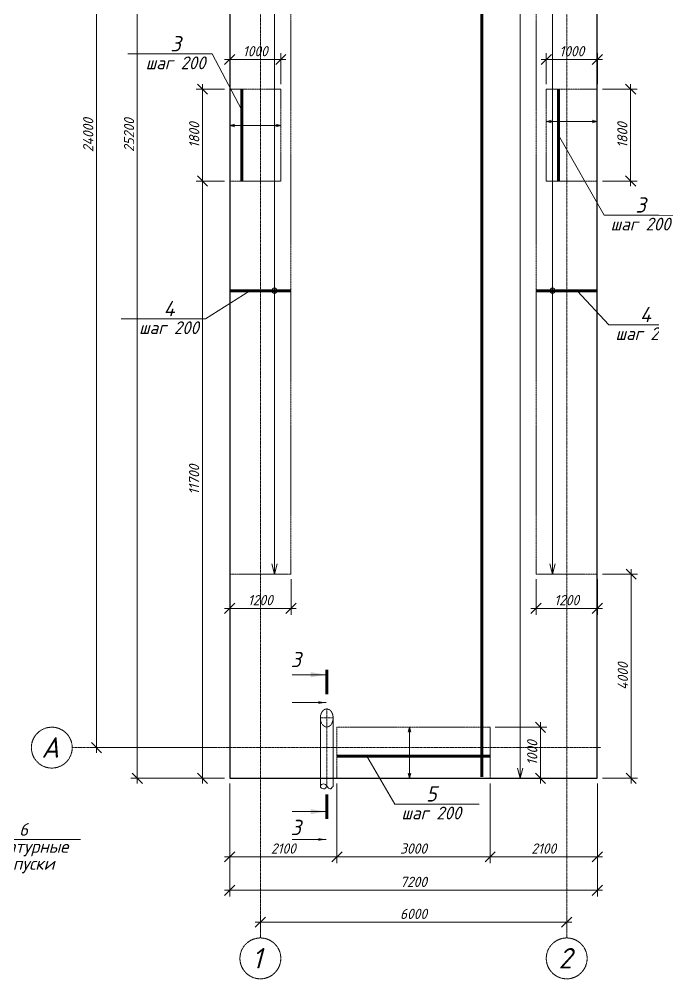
# Model space of a CAD drawing. Header units: millimetres. Extents: x 339888 to 1025294, y -263818 to -40540.
# Drawn here: x 462067 to 474497, y -140616 to -121817 of the extents above; entities that cross this region are included whole.
import ezdxf
from ezdxf import colors
from ezdxf.entities.mleader import LeaderData, LeaderLine
from ezdxf.math import Vec2, Vec3

# ---------------------------------------------------------------- set-up
doc = ezdxf.new("R2010")
doc.units = ezdxf.units.MM
doc.linetypes.add('CENTER2', pattern=[28.575, 19.05, -3.175, 3.175, -3.175])
doc.linetypes.add('штриховая', pattern=[19.05, 12.7, -6.35])
doc.layers.get('0').update_dxf_attribs({"lineweight": 15})
for name, color, linetype, lineweight in [('0 @ 100', 7, 'Continuous', 15), ('0 @ 50', 7, 'Continuous', 15), ('Оси', 126, 'CENTER2', 15), ('Размеры', 250, 'Continuous', 18)]:
    doc.layers.add(name, color=color, linetype=linetype, lineweight=lineweight)
doc.styles.add('ГОСТ 2', font='GOST_Common Italic.ttf', dxfattribs={"height": 2})
doc.styles.add('ГОСТ 2.5', font='GOST_Common Italic.ttf', dxfattribs={"height": 2.5})
doc.styles.add('ГОСТ 3', font='GOST_Common Italic.ttf', dxfattribs={"height": 3})
doc.styles.add('Размерный 2', font='isocpeui.ttf', dxfattribs={"height": 2})
doc.dimstyles.new('ISO-25', dxfattribs={"dimtxt": 2, "dimasz": 1.8, "dimexe": 1, "dimexo": 2, "dimtad": 1, "dimdec": 0, "dimlfac": 100, "dimtxsty": 'Размерный 2', "dimblk": 'OBLIQUE', "dimcen": 2, "dimdle": 1, "dimclrd": 251, "dimclre": 251, "dimadec": 0, "dimazin": 0, "dimtfac": 1, "dimtdec": 0, "dimtmove": 0, "dimatfit": 3, "dimfxl": 1, "dimlwd": 15, "dimlwe": 15, "dimarcsym": 0})
doc.dimstyles.new('ГОСТ_2К', dxfattribs={"dimtxt": 2, "dimasz": 2, "dimexe": 1.25, "dimexo": 1, "dimtad": 1, "dimdec": 0, "dimtxsty": 'ГОСТ 2', "dimblk": 'OBLIQUE', "dimcen": -2.5, "dimdle": 1, "dimclrd": 251, "dimclre": 251, "dimclrt": 256, "dimadec": 1, "dimazin": 0, "dimtfac": 1, "dimtdec": 0, "dimtmove": 0, "dimatfit": 3, "dimfxl": 1, "dimlwd": 15, "dimlwe": 15, "dimarcsym": 1})

# ---------------------------------------------------------------- blocks, each defined once
blk = doc.blocks.new('_Oblique')
at = {"color": 0, "linetype": 'ByBlock', "lineweight": -2}
blk.add_line((-0.5, -0.5), (0.5, 0.5), dxfattribs=at)
blk = doc.blocks.new('*D719')
at = {"color": 251, "lineweight": 15, "transparency": 16777216}
for p, q in [((466791, -139716), (466791, -139382)), ((472791, -139716), (472791, -139382)), ((466691, -139507), (472891, -139507))]:
    blk.add_line(p, q, dxfattribs=at)
at = {"layer": 'Defpoints', "color": 0, "lineweight": 15, "transparency": 16777216}
for p in [(472791, -139507), (466791, -139816), (472791, -139816)]:
    blk.add_point(p, dxfattribs=at)
at = {"color": 251, "lineweight": 15, "transparency": 16777216, "xscale": 200, "yscale": 200, "zscale": 200, "rotation": 180}
blk.add_blockref('_Oblique', (466791, -139507), dxfattribs=at)
at = {"color": 251, "lineweight": 15, "transparency": 16777216, "xscale": 200, "yscale": 200, "zscale": 200}
blk.add_blockref('_Oblique', (472791, -139507), dxfattribs=at)
at = {"lineweight": 15, "transparency": 16777216, "insert": (469791, -139344), "char_height": 200, "attachment_point": 5, "style": 'ГОСТ 2'}
blk.add_mtext('6000', dxfattribs=at)
blk = doc.blocks.new('*D720')
at = {"color": 251, "lineweight": 15, "transparency": 16777216}
for p, q in [((463582, -136188), (463582, -111988)), ((463206, -112088), (463707, -112088)), ((465934, -136088), (463457, -136088))]:
    blk.add_line(p, q, dxfattribs=at)
at = {"layer": 'Defpoints', "color": 0, "lineweight": 15, "transparency": 16777216}
for p in [(463106, -112088), (463582, -112088), (466034, -136088)]:
    blk.add_point(p, dxfattribs=at)
at = {"color": 251, "lineweight": 15, "transparency": 16777216, "xscale": 200, "yscale": 200, "zscale": 200}
for p, rotation in [((463582, -112088), 90), ((463582, -136088), 270)]:
    blk.add_blockref('_Oblique', p, dxfattribs=dict(at, rotation=rotation))
at = {"lineweight": 15, "transparency": 16777216, "insert": (463419, -124088), "char_height": 200, "attachment_point": 5, "rotation": 90, "style": 'ГОСТ 2'}
blk.add_mtext('24000', dxfattribs=at)
blk = doc.blocks.new('*D721')
at = {"color": 251, "lineweight": 15, "transparency": 16777216}
for p, q in [((464381, -136788), (464381, -111388)), ((466091, -111488), (464256, -111488)), ((466091, -136688), (464256, -136688))]:
    blk.add_line(p, q, dxfattribs=at)
at = {"layer": 'Defpoints', "color": 0, "lineweight": 15, "transparency": 16777216}
for p in [(464381, -111488), (466191, -111488), (466191, -136688)]:
    blk.add_point(p, dxfattribs=at)
at = {"color": 251, "lineweight": 15, "transparency": 16777216, "xscale": 200, "yscale": 200, "zscale": 200}
for p, rotation in [((464381, -111488), 90), ((464381, -136688), 270)]:
    blk.add_blockref('_Oblique', p, dxfattribs=dict(at, rotation=rotation))
at = {"lineweight": 15, "transparency": 16777216, "insert": (464219, -124088), "char_height": 200, "attachment_point": 5, "rotation": 90, "style": 'ГОСТ 2'}
blk.add_mtext('25200', dxfattribs=at)
blk = doc.blocks.new('*D722')
at = {"color": 251, "lineweight": 15, "transparency": 16777216}
for p, q in [((466191, -136788), (466191, -139006)), ((473391, -136788), (473391, -139006)), ((466091, -138881), (473491, -138881))]:
    blk.add_line(p, q, dxfattribs=at)
at = {"layer": 'Defpoints', "color": 0, "lineweight": 15, "transparency": 16777216}
for p in [(466191, -136688), (473391, -136688), (473391, -138881)]:
    blk.add_point(p, dxfattribs=at)
at = {"color": 251, "lineweight": 15, "transparency": 16777216, "xscale": 200, "yscale": 200, "zscale": 200, "rotation": 180}
blk.add_blockref('_Oblique', (466191, -138881), dxfattribs=at)
at = {"color": 251, "lineweight": 15, "transparency": 16777216, "xscale": 200, "yscale": 200, "zscale": 200}
blk.add_blockref('_Oblique', (473391, -138881), dxfattribs=at)
at = {"lineweight": 15, "transparency": 16777216, "insert": (469791, -138717), "char_height": 200, "attachment_point": 5, "style": 'ГОСТ 2'}
blk.add_mtext('7200', dxfattribs=at)
blk = doc.blocks.new('*D772')
at = {"color": 251, "lineweight": 15, "transparency": 16777216}
for p, q in [((466191, -123088), (466191, -122482)), ((467191, -123088), (467191, -122482)), ((466091, -122607), (467291, -122607))]:
    blk.add_line(p, q, dxfattribs=at)
at = {"layer": 'Defpoints', "color": 0, "lineweight": 15, "transparency": 16777216}
for p in [(467191, -122607), (466191, -123188), (467191, -123188)]:
    blk.add_point(p, dxfattribs=at)
at = {"color": 251, "lineweight": 15, "transparency": 16777216, "xscale": 200, "yscale": 200, "zscale": 200, "rotation": 180}
blk.add_blockref('_Oblique', (466191, -122607), dxfattribs=at)
at = {"color": 251, "lineweight": 15, "transparency": 16777216, "xscale": 200, "yscale": 200, "zscale": 200}
blk.add_blockref('_Oblique', (467191, -122607), dxfattribs=at)
at = {"lineweight": 15, "transparency": 16777216, "insert": (466691, -122444), "char_height": 200, "attachment_point": 5, "style": 'ГОСТ 2'}
blk.add_mtext('1000', dxfattribs=at)
blk = doc.blocks.new('*D773')
at = {"color": 251, "lineweight": 15, "transparency": 16777216}
for p, q in [((465657, -125088), (465657, -123088)), ((466091, -123188), (465532, -123188)), ((466091, -124988), (465532, -124988))]:
    blk.add_line(p, q, dxfattribs=at)
at = {"layer": 'Defpoints', "color": 0, "lineweight": 15, "transparency": 16777216}
for p in [(465657, -123188), (466191, -123188), (466191, -124988)]:
    blk.add_point(p, dxfattribs=at)
at = {"color": 251, "lineweight": 15, "transparency": 16777216, "xscale": 200, "yscale": 200, "zscale": 200}
for p, rotation in [((465657, -123188), 90), ((465657, -124988), 270)]:
    blk.add_blockref('_Oblique', p, dxfattribs=dict(at, rotation=rotation))
at = {"lineweight": 15, "transparency": 16777216, "insert": (465495, -124088), "char_height": 200, "attachment_point": 5, "rotation": 90, "style": 'ГОСТ 2'}
blk.add_mtext('1800', dxfattribs=at)
blk = doc.blocks.new('_None')
blk = doc.blocks.new('*D774')
at = {"color": 251, "lineweight": 15, "transparency": 16777216}
for p, q in [((472391, -123088), (472391, -122482)), ((473391, -123088), (473391, -122482)), ((473491, -122607), (472291, -122607))]:
    blk.add_line(p, q, dxfattribs=at)
at = {"layer": 'Defpoints', "color": 0, "lineweight": 15, "transparency": 16777216}
for p in [(472391, -122607), (472391, -123188), (473391, -123188)]:
    blk.add_point(p, dxfattribs=at)
at = {"color": 251, "lineweight": 15, "transparency": 16777216, "xscale": 200, "yscale": 200, "zscale": 200, "rotation": 180}
blk.add_blockref('_Oblique', (472391, -122607), dxfattribs=at)
at = {"color": 251, "lineweight": 15, "transparency": 16777216, "xscale": 200, "yscale": 200, "zscale": 200}
blk.add_blockref('_Oblique', (473391, -122607), dxfattribs=at)
at = {"lineweight": 15, "transparency": 16777216, "insert": (472891, -122444), "char_height": 200, "attachment_point": 5, "style": 'ГОСТ 2'}
blk.add_mtext('1000', dxfattribs=at)
blk = doc.blocks.new('*D775')
at = {"color": 251, "lineweight": 15, "transparency": 16777216}
for p, q in [((474043, -125088), (474043, -123088)), ((473491, -123188), (474168, -123188)), ((473491, -124988), (474168, -124988))]:
    blk.add_line(p, q, dxfattribs=at)
at = {"layer": 'Defpoints', "color": 0, "lineweight": 15, "transparency": 16777216}
for p in [(473391, -123188), (474043, -123188), (473391, -124988)]:
    blk.add_point(p, dxfattribs=at)
at = {"color": 251, "lineweight": 15, "transparency": 16777216, "xscale": 200, "yscale": 200, "zscale": 200}
for p, rotation in [((474043, -123188), 90), ((474043, -124988), 270)]:
    blk.add_blockref('_Oblique', p, dxfattribs=dict(at, rotation=rotation))
at = {"lineweight": 15, "transparency": 16777216, "insert": (473881, -124088), "char_height": 200, "attachment_point": 5, "rotation": 90, "style": 'ГОСТ 2'}
blk.add_mtext('1800', dxfattribs=at)
blk = doc.blocks.new('*D776')
at = {"color": 251, "lineweight": 15, "transparency": 16777216}
for p, q in [((466191, -132788), (466191, -133485)), ((467391, -132788), (467391, -133485)), ((466091, -133360), (467491, -133360))]:
    blk.add_line(p, q, dxfattribs=at)
at = {"layer": 'Defpoints', "color": 0, "lineweight": 15, "transparency": 16777216}
for p in [(466191, -132688), (467391, -132688), (467391, -133360)]:
    blk.add_point(p, dxfattribs=at)
at = {"color": 251, "lineweight": 15, "transparency": 16777216, "xscale": 200, "yscale": 200, "zscale": 200, "rotation": 180}
blk.add_blockref('_Oblique', (466191, -133360), dxfattribs=at)
at = {"color": 251, "lineweight": 15, "transparency": 16777216, "xscale": 200, "yscale": 200, "zscale": 200}
blk.add_blockref('_Oblique', (467391, -133360), dxfattribs=at)
at = {"lineweight": 15, "transparency": 16777216, "insert": (466791, -133198), "char_height": 200, "attachment_point": 5, "style": 'ГОСТ 2'}
blk.add_mtext('1200', dxfattribs=at)
blk = doc.blocks.new('*D778')
at = {"color": 251, "lineweight": 15, "transparency": 16777216}
for p, q in [((472191, -132788), (472191, -133485)), ((473391, -132788), (473391, -133485)), ((473491, -133360), (472091, -133360))]:
    blk.add_line(p, q, dxfattribs=at)
at = {"layer": 'Defpoints', "color": 0, "lineweight": 15, "transparency": 16777216}
for p in [(472191, -132688), (473391, -132688), (472191, -133360)]:
    blk.add_point(p, dxfattribs=at)
at = {"color": 251, "lineweight": 15, "transparency": 16777216, "xscale": 200, "yscale": 200, "zscale": 200, "rotation": 180}
blk.add_blockref('_Oblique', (472191, -133360), dxfattribs=at)
at = {"color": 251, "lineweight": 15, "transparency": 16777216, "xscale": 200, "yscale": 200, "zscale": 200}
blk.add_blockref('_Oblique', (473391, -133360), dxfattribs=at)
at = {"lineweight": 15, "transparency": 16777216, "insert": (472791, -133198), "char_height": 200, "attachment_point": 5, "style": 'ГОСТ 2'}
blk.add_mtext('1200', dxfattribs=at)
blk = doc.blocks.new('*D779')
at = {"color": 251, "lineweight": 15, "transparency": 16777216}
for p, q in [((473491, -132688), (474178, -132688)), ((474053, -136788), (474053, -132588)), ((473491, -136688), (474178, -136688))]:
    blk.add_line(p, q, dxfattribs=at)
at = {"layer": 'Defpoints', "color": 0, "lineweight": 15, "transparency": 16777216}
for p in [(473391, -132688), (474053, -132688), (473391, -136688)]:
    blk.add_point(p, dxfattribs=at)
at = {"color": 251, "lineweight": 15, "transparency": 16777216, "xscale": 200, "yscale": 200, "zscale": 200}
for p, rotation in [((474053, -132688), 90), ((474053, -136688), 270)]:
    blk.add_blockref('_Oblique', p, dxfattribs=dict(at, rotation=rotation))
at = {"lineweight": 15, "transparency": 16777216, "insert": (473890, -134688), "char_height": 200, "attachment_point": 5, "rotation": 90, "style": 'ГОСТ 2'}
blk.add_mtext('4000', dxfattribs=at)
blk = doc.blocks.new('*D781')
at = {"color": 251, "lineweight": 15, "transparency": 16777216}
for p, q in [((466191, -136788), (466191, -138352)), ((468291, -136788), (468291, -138352)), ((466091, -138227), (468391, -138227))]:
    blk.add_line(p, q, dxfattribs=at)
at = {"layer": 'Defpoints', "color": 0, "lineweight": 15, "transparency": 16777216}
for p in [(466191, -136688), (468291, -136688), (468291, -138227)]:
    blk.add_point(p, dxfattribs=at)
at = {"color": 251, "lineweight": 15, "transparency": 16777216, "xscale": 200, "yscale": 200, "zscale": 200, "rotation": 180}
blk.add_blockref('_Oblique', (466191, -138227), dxfattribs=at)
at = {"color": 251, "lineweight": 15, "transparency": 16777216, "xscale": 200, "yscale": 200, "zscale": 200}
blk.add_blockref('_Oblique', (468291, -138227), dxfattribs=at)
at = {"lineweight": 15, "transparency": 16777216, "insert": (467241, -138064), "char_height": 200, "attachment_point": 5, "style": 'ГОСТ 2'}
blk.add_mtext('2100', dxfattribs=at)
blk = doc.blocks.new('*D782')
at = {"color": 251, "lineweight": 15, "transparency": 16777216}
for p, q in [((471291, -136788), (471291, -138352)), ((473391, -136788), (473391, -138352)), ((473491, -138227), (471191, -138227))]:
    blk.add_line(p, q, dxfattribs=at)
at = {"layer": 'Defpoints', "color": 0, "lineweight": 15, "transparency": 16777216}
for p in [(471291, -136688), (473391, -136688), (471291, -138227)]:
    blk.add_point(p, dxfattribs=at)
at = {"color": 251, "lineweight": 15, "transparency": 16777216, "xscale": 200, "yscale": 200, "zscale": 200, "rotation": 180}
blk.add_blockref('_Oblique', (471291, -138227), dxfattribs=at)
at = {"color": 251, "lineweight": 15, "transparency": 16777216, "xscale": 200, "yscale": 200, "zscale": 200}
blk.add_blockref('_Oblique', (473391, -138227), dxfattribs=at)
at = {"lineweight": 15, "transparency": 16777216, "insert": (472341, -138064), "char_height": 200, "attachment_point": 5, "style": 'ГОСТ 2'}
blk.add_mtext('2100', dxfattribs=at)
blk = doc.blocks.new('*D783')
at = {"color": 251, "lineweight": 15, "transparency": 16777216}
for p, q in [((468291, -136788), (468291, -138352)), ((471291, -136788), (471291, -138352)), ((471391, -138227), (468191, -138227))]:
    blk.add_line(p, q, dxfattribs=at)
at = {"layer": 'Defpoints', "color": 0, "lineweight": 15, "transparency": 16777216}
for p in [(468291, -136688), (471291, -136688), (468291, -138227)]:
    blk.add_point(p, dxfattribs=at)
at = {"color": 251, "lineweight": 15, "transparency": 16777216, "xscale": 200, "yscale": 200, "zscale": 200, "rotation": 180}
blk.add_blockref('_Oblique', (468291, -138227), dxfattribs=at)
at = {"color": 251, "lineweight": 15, "transparency": 16777216, "xscale": 200, "yscale": 200, "zscale": 200}
blk.add_blockref('_Oblique', (471291, -138227), dxfattribs=at)
at = {"lineweight": 15, "transparency": 16777216, "insert": (469791, -138064), "char_height": 200, "attachment_point": 5, "style": 'ГОСТ 2'}
blk.add_mtext('3000', dxfattribs=at)
blk = doc.blocks.new('*D784')
at = {"color": 251, "lineweight": 15, "transparency": 16777216}
for p, q in [((471391, -135688), (472402, -135688)), ((472277, -136788), (472277, -135588)), ((471391, -136688), (472402, -136688))]:
    blk.add_line(p, q, dxfattribs=at)
at = {"layer": 'Defpoints', "color": 0, "lineweight": 15, "transparency": 16777216}
for p in [(471291, -135688), (472277, -135688), (471291, -136688)]:
    blk.add_point(p, dxfattribs=at)
at = {"color": 251, "lineweight": 15, "transparency": 16777216, "xscale": 200, "yscale": 200, "zscale": 200}
for p, rotation in [((472277, -135688), 90), ((472277, -136688), 270)]:
    blk.add_blockref('_Oblique', p, dxfattribs=dict(at, rotation=rotation))
at = {"lineweight": 15, "transparency": 16777216, "insert": (472115, -136188), "char_height": 200, "attachment_point": 5, "rotation": 90, "style": 'ГОСТ 2'}
blk.add_mtext('1000', dxfattribs=at)
blk = doc.blocks.new('*D809')
at = {"color": 251, "lineweight": 15, "transparency": 16777216}
for p, q in [((466091, -124988), (465532, -124988)), ((465657, -124888), (465657, -136788)), ((466091, -136688), (465532, -136688))]:
    blk.add_line(p, q, dxfattribs=at)
at = {"layer": 'Defpoints', "color": 0, "lineweight": 15, "transparency": 16777216}
for p in [(466191, -124988), (465657, -136688), (466191, -136688)]:
    blk.add_point(p, dxfattribs=at)
at = {"color": 251, "lineweight": 15, "transparency": 16777216, "xscale": 200, "yscale": 200, "zscale": 200}
for p, rotation in [((465657, -124988), 90), ((465657, -136688), 270)]:
    blk.add_blockref('_Oblique', p, dxfattribs=dict(at, rotation=rotation))
at = {"lineweight": 15, "transparency": 16777216, "insert": (465493, -130838), "char_height": 200, "attachment_point": 5, "rotation": 90, "style": 'ГОСТ 2'}
blk.add_mtext('11700', dxfattribs=at)
blk = doc.blocks.new('*U1006')
at = {"layer": '0 @ 100', "ltscale": 0.5}
blk.add_leader([(468078, -134659), (467411, -134659)], dimstyle='ISO-25', override={"dimscale": 100, "dimtxt": 0.04, "dimasz": 3, "dimgap": 0.625, "dimtad": 0}, dxfattribs=at)
at = {"layer": '0 @ 50', "ltscale": 0.5}
blk.add_leader([(468078, -135204), (467411, -135204)], dimstyle='ISO-25', override={"dimscale": 50, "dimtxt": 0.04, "dimasz": 3, "dimgap": 0.625, "dimtad": 0}, dxfattribs=at)
blk = doc.blocks.new('*U1007')
at = {"layer": '0 @ 100', "ltscale": 0.5}
blk.add_leader([(468078, -137341), (467411, -137341)], dimstyle='ISO-25', override={"dimscale": 100, "dimtxt": 0.04, "dimasz": 3, "dimgap": 0.625, "dimtad": 0}, dxfattribs=at)
at = {"layer": '0 @ 50', "ltscale": 0.5}
blk.add_leader([(468078, -137886), (467411, -137886)], dimstyle='ISO-25', override={"dimscale": 50, "dimtxt": 0.04, "dimasz": 3, "dimgap": 0.625, "dimtad": 0}, dxfattribs=at)

msp = doc.modelspace()

# ---------------------------------------------------------------- linework, layer by layer
at = {"lineweight": 60}
for p, q in [((471128.70631, -111517.602), (471128.70631, -136657.602)), ((466429.4311, -123187.602), (466429.4311, -124987.602)), ((472629.4311, -123187.602), (472629.4311, -124987.602)), ((466190.79013, -127135.35599), (467390.79013, -127135.35599)), ((473390.79013, -127135.35599), (472190.79013, -127135.35599)), ((468290.79013, -136254.97591), (471290.79013, -136254.97591))]:
    msp.add_line(p, q, dxfattribs=at)
at = {"lineweight": 70, "ltscale": 0.2}
for p, q in [((468091.23647, -134565.10545), (468091.23647, -135037.94547)), ((468091.23647, -137479.52979), (468091.23647, -137006.68977))]:
    msp.add_line(p, q, dxfattribs=at)
at = {"lineweight": 30}
msp.add_lwpolyline([(466190.79013, -136687.602), (473390.79013, -136687.602), (473390.79013, -111487.602), (466190.79013, -111487.602)], close=True, dxfattribs=at)
at = {"color": 252, "linetype": 'штриховая', "lineweight": 15, "ltscale": 0.2}
for points in [[(466190.79013, -132687.602), (467390.79013, -132687.602), (467390.79013, -115487.602), (466190.79013, -115487.602)], [(473390.79013, -132687.602), (472190.79013, -132687.602), (472190.79013, -115487.602), (473390.79013, -115487.602)], [(466190.79013, -124987.602), (467190.79013, -124987.602), (467190.79013, -123187.602), (466190.79013, -123187.602)], [(473390.79013, -124987.602), (472390.79013, -124987.602), (472390.79013, -123187.602), (473390.79013, -123187.602)], [(468290.79013, -136687.602), (471290.79013, -136687.602), (471290.79013, -135687.602), (468290.79013, -135687.602)]]:
    msp.add_lwpolyline(points, close=True, dxfattribs=at)
at = {"lineweight": 9}
msp.add_spline([(468215.79013, -136845.89036), (468153.29013, -136895.89036), (468028.29013, -136795.89036), (467965.79013, -136845.89036), (468028.29013, -136895.89036), (468097.36908, -136845.89036)], degree=3, dxfattribs=at)
at = {"layer": 'Оси'}
for p, q in [((466790.79013, -139816.19913), (466790.79013, -112087.602)), ((472790.79013, -139816.19913), (472790.79013, -112087.602)), ((463105.72333, -136087.602), (473457.96154, -136087.602))]:
    msp.add_line(p, q, dxfattribs=at)
at = {"layer": 'Оси', "lineweight": 9}
for p, q in [((468090.79013, -135329.31365), (468090.79013, -136845.89036)), ((468215.79013, -135506.09035), (467965.79013, -135506.09035))]:
    msp.add_line(p, q, dxfattribs=at)
at = {"layer": 'Оси'}
for centre in [(462705.72333, -136087.602), (466790.79013, -140216.19913), (472790.79013, -140216.19913)]:
    msp.add_circle(centre, 400, dxfattribs=at)
at = {"layer": 'Размеры', "linetype": 'штриховая', "lineweight": 15, "ltscale": 0.1}
for p, q in [((467965.79013, -135506.09035), (467965.79013, -136845.89036)), ((468215.79013, -135506.09035), (468215.79013, -136845.89036))]:
    msp.add_line(p, q, dxfattribs=at)
msp.add_ellipse((468090.79013, -135506.09035), major_axis=(0, 176.7767), ratio=0.7071067812, dxfattribs=at)

# ---------------------------------------------------------------- block references
at = {"color": 1, "lineweight": 60}
for name in ['*U1006', '*U1007']:
    msp.add_blockref(name, (0, 0), dxfattribs=at)

# ---------------------------------------------------------------- texts
at = {"layer": '0 @ 100', "lineweight": 15, "style": 'ГОСТ 3'}
for p in [(467383.4783, -134512.05319), (467383.4783, -137801.12213)]:
    msp.add_text('3', height=300, dxfattribs=at).set_placement(p)
at = {"layer": 'Оси', "style": 'ГОСТ 2'}
for s, p in [('А', (462504.56618, -136284.67446)), ('1', (466631.26614, -140413.27159)), ('2', (472631.26614, -140413.27159))]:
    msp.add_text(s, height=400, dxfattribs=at).set_placement(p)

# ---------------------------------------------------------------- dimensions: what is measured, and where the dimension line sits
at = {"layer": '0 @ 100', "lineweight": 15}
for base, p1, p2, angle, override, picture, middle in [((464381.36207, -111487.602), (466190.79013, -136687.602), (466190.79013, -111487.602), 90, {"dimscale": 100, "dimtix": 0, "dimtofl": 1, "dimtmove": 0, "dimatfit": 3}, '*D721', (464218.86207, -124087.602)), ((463581.69855, -112087.602), (466033.55012, -136087.602), (463105.72333, -112087.602), 90, {"dimscale": 100, "dimtix": 0, "dimtofl": 1, "dimtmove": 1, "dimatfit": 3}, '*D720', (463419.19855, -124087.602)), ((472390.79013, -122606.97692), (473390.79013, -123187.602), (472390.79013, -123187.602), 180, {"dimscale": 100, "dimtix": 0, "dimtofl": 1, "dimtmove": 0, "dimatfit": 3}, '*D774', (472890.79013, -122444.47692)), ((465657.05448, -123187.602), (466190.79013, -124987.602), (466190.79013, -123187.602), 90, {"dimscale": 100, "dimtix": 0, "dimtofl": 1, "dimtmove": 0, "dimatfit": 3}, '*D773', (465494.55448, -124087.602)), ((474043.43027, -123187.602), (473390.79013, -124987.602), (473390.79013, -123187.602), 90, {"dimscale": 100, "dimtix": 0, "dimtofl": 1, "dimtmove": 0, "dimatfit": 3}, '*D775', (473880.93027, -124087.602)), ((465657.05448, -136687.602), (466190.79013, -124987.602), (466190.79013, -136687.602), 90, {"dimscale": 100, "dimtix": 0, "dimtofl": 1, "dimtmove": 0, "dimatfit": 3}, '*D809', (465493.2666, -130837.602)), ((472190.79013, -133360.36302), (473390.79013, -132687.602), (472190.79013, -132687.602), 180, {"dimscale": 100, "dimtix": 0, "dimtofl": 1, "dimtmove": 0, "dimatfit": 3}, '*D778', (472790.79013, -133197.86302)), ((474052.64125, -132687.602), (473390.79013, -136687.602), (473390.79013, -132687.602), 90, {"dimscale": 100, "dimtix": 0, "dimtofl": 1, "dimtmove": 0, "dimatfit": 3}, '*D779', (473890.14125, -134687.602)), ((472277.19768, -135687.602), (471290.79013, -136687.602), (471290.79013, -135687.602), 90, {"dimscale": 100, "dimtix": 0, "dimtofl": 1, "dimtmove": 0, "dimatfit": 3}, '*D784', (472114.69768, -136187.602))]:
    dim = msp.add_linear_dim(base=base, p1=p1, p2=p2, angle=angle, dimstyle='ГОСТ_2К', override=override, dxfattribs=at)
    dim.commit()
    dim.dimension.update_dxf_attribs({"geometry": picture, "text_midpoint": middle})
for base, p1, p2, picture, middle in [((467190.79013, -122606.97692), (466190.79013, -123187.602), (467190.79013, -123187.602), '*D772', (466690.79013, -122444.47692)), ((467390.79013, -133360.36302), (466190.79013, -132687.602), (467390.79013, -132687.602), '*D776', (466790.79013, -133197.86302)), ((473390.79013, -138881.01846), (466190.79013, -136687.602), (473390.79013, -136687.602), '*D722', (469790.79013, -138717.23058)), ((468290.79013, -138226.82542), (466190.79013, -136687.602), (468290.79013, -136687.602), '*D781', (467240.79013, -138064.32542)), ((468290.79013, -138226.82542), (471290.79013, -136687.602), (468290.79013, -136687.602), '*D783', (469790.79013, -138064.32542)), ((471290.79013, -138226.82542), (473390.79013, -136687.602), (471290.79013, -136687.602), '*D782', (472340.79013, -138064.32542)), ((472790.79013, -139506.89105), (466790.79013, -139816.19913), (472790.79013, -139816.19913), '*D719', (469790.79013, -139344.39105))]:
    dim = msp.add_linear_dim(base=base, p1=p1, p2=p2, dimstyle='ГОСТ_2К', override={"dimscale": 100, "dimtix": 0, "dimtofl": 1, "dimtmove": 0, "dimatfit": 3}, dxfattribs=at)
    dim.commit()
    dim.dimension.update_dxf_attribs({"geometry": picture, "text_midpoint": middle})

# ---------------------------------------------------------------- leaders
at = {"lineweight": 15, "ltscale": 0.5}
for points, override in [([(467066.98155, -115487.602), (467066.98155, -127135.35599)], {"dimasz": 200, "dimtad": 0, "dimldrblk": 'Open30'}), ([(472514.59871, -115487.602), (472514.59871, -127135.35599)], {"dimasz": 200, "dimtad": 0, "dimldrblk": 'Open30'}), ([(471876.674, -136687.602), (471876.674, -116123.86392)], {"dimasz": 200, "dimtad": 0, "dimldrblk": 'Open30'}), ([(466192.5204, -123902.28751), (466429.4311, -123902.28751)], {"dimasz": 100, "dimtad": 0, "dimldrblk": 'Open30'}), ([(466429.4311, -123902.28751), (466192.5204, -123902.28751)], {"dimasz": 100, "dimtad": 0, "dimldrblk": 'Small'}), ([(467190.79013, -123902.28751), (466429.4311, -123902.28751)], {"dimasz": 100, "dimtad": 0, "dimclrd": 251, "dimldrblk": 'Open30'}), ([(472392.5204, -123819.75626), (472629.4311, -123819.75626)], {"dimasz": 100, "dimtad": 0, "dimldrblk": 'Open30'}), ([(472629.4311, -123819.75626), (472392.5204, -123819.75626)], {"dimasz": 100, "dimtad": 0, "dimldrblk": 'Small'}), ([(473390.79013, -123819.75626), (472629.4311, -123819.75626)], {"dimasz": 100, "dimtad": 0, "dimclrd": 251, "dimldrblk": 'Open30'}), ([(467066.98155, -132687.602), (467066.98155, -127135.35599)], {"dimasz": 200, "dimtad": 0, "dimclrd": 251, "dimldrblk": 'Open30'}), ([(467066.98155, -127135.35599), (467066.98155, -132687.602)], {"dimasz": 200, "dimgap": 0.625, "dimtad": 0, "dimclrd": 251, "dimldrblk": 'Small'}), ([(472514.59871, -132687.602), (472514.59871, -127135.35599)], {"dimasz": 200, "dimtad": 0, "dimclrd": 251, "dimldrblk": 'Open30'}), ([(472514.59871, -127135.35599), (472514.59871, -132687.602)], {"dimasz": 200, "dimgap": 0.625, "dimtad": 0, "dimclrd": 251, "dimldrblk": 'Small'}), ([(469709.12241, -135687.602), (469709.12241, -136254.97591)], {"dimasz": 100, "dimtad": 0, "dimclrd": 251, "dimldrblk": 'Open30'}), ([(469709.12241, -136687.602), (469709.12241, -136254.97591)], {"dimasz": 100, "dimtad": 0, "dimldrblk": 'Open30'}), ([(469709.12241, -136254.97591), (469709.12241, -136687.602)], {"dimasz": 100, "dimtad": 0, "dimldrblk": 'Small'})]:
    msp.add_leader(points, dimstyle='ISO-25', override=override, dxfattribs=at)
at = {"layer": '0 @ 100', "lineweight": 15}
ml = msp.add_multileader_mtext('Standard', dxfattribs=at)
ml.set_content('3\\P{\\H0.83333x;шаг 200}', color=256, style='ГОСТ 2.5')
ml.set_leader_properties(color=251, linetype='ByLayer', lineweight=15)
ml.set_arrow_properties(name='NONE')
ml.build(insert=Vec2(0, 0))
ml.multileader.update_dxf_attribs({"text_left_attachment_type": 6, "text_right_attachment_type": 6, "dogleg_length": 0, "arrow_head_size": 0, "scale": 100})
ctx = ml.context
ctx.base_point, ctx.scale, ctx.char_height, ctx.arrow_head_size, ctx.landing_gap_size, ctx.plane_origin = Vec3(464415.95891, -122497.58253), 100, 300, 0, 100, Vec3(466952.14916, -124087.602)
ctx.left_attachment, ctx.right_attachment, ctx.text_align_type = 6, 6, 1
notes = []
notes.append((ctx, [(0, (1, 1, 0), (465845.87823, -122497.58253), (-1, 0), 0, [(0, [(466429.4311, -123598.0092)], 0, [])])]))
ctx.mtext.insert, ctx.mtext.alignment, ctx.mtext.line_spacing_factor, ctx.mtext.flow_direction = Vec3(465130.91857, -122147.58273), 2, 0.8, 5
ml = msp.add_multileader_mtext('Standard', dxfattribs=at)
ml.set_content('3\\P{\\H0.83333x;шаг 200}', color=256, style='ГОСТ 2.5')
ml.set_leader_properties(color=251, linetype='ByLayer', lineweight=15)
ml.set_arrow_properties(name='NONE')
ml.build(insert=Vec2(0, 0))
ml.multileader.update_dxf_attribs({"text_left_attachment_type": 6, "text_right_attachment_type": 6, "dogleg_length": 0, "arrow_head_size": 0, "scale": 100})
ctx = ml.context
ctx.base_point, ctx.scale, ctx.char_height, ctx.arrow_head_size, ctx.landing_gap_size, ctx.plane_origin = Vec3(473522.37517, -125656.24773), 100, 300, 0, 100, Vec3(472629.4311, -124087.602)
ctx.left_attachment, ctx.right_attachment, ctx.text_align_type = 6, 6, 1
notes.append((ctx, [(1, (1, 1, 0), (473522.37517, -125656.24773), (1, 0), 0, [(0, [(472629.4311, -124087.602)], 0, [])])]))
ctx.mtext.insert, ctx.mtext.alignment, ctx.mtext.line_spacing_factor, ctx.mtext.flow_direction = Vec3(474237.33483, -125306.24793), 2, 0.8, 5
ml = msp.add_multileader_mtext('Standard', dxfattribs=at)
ml.set_content('4\\P{\\H0.83333x;шаг 200}', color=256, style='ГОСТ 2.5')
ml.set_leader_properties(color=251, linetype='ByLayer', lineweight=15)
ml.set_arrow_properties(name='NONE')
ml.build(insert=Vec2(0, 0))
ml.multileader.update_dxf_attribs({"text_left_attachment_type": 6, "text_right_attachment_type": 6, "dogleg_length": 0, "arrow_head_size": 0, "scale": 100})
ctx = ml.context
ctx.base_point, ctx.scale, ctx.char_height, ctx.arrow_head_size, ctx.landing_gap_size, ctx.plane_origin = Vec3(464286.28143, -127685.69915), 100, 300, 0, 100, Vec3(466583.26765, -127135.35599)
ctx.left_attachment, ctx.right_attachment, ctx.text_align_type = 6, 6, 1
notes.append((ctx, [(0, (1, 1, 0), (465716.20076, -127685.69915), (-1, 0), 0, [(0, [(466583.26765, -127135.35599)], 0, [])])]))
ctx.mtext.insert, ctx.mtext.alignment, ctx.mtext.line_spacing_factor, ctx.mtext.flow_direction = Vec3(465001.24109, -127335.69935), 2, 0.8, 5
ml = msp.add_multileader_mtext('Standard', dxfattribs=at)
ml.set_content('4\\P{\\H0.83333x;шаг 200}', color=256, style='ГОСТ 2.5')
ml.set_leader_properties(color=251, linetype='ByLayer', lineweight=15)
ml.set_arrow_properties(name='NONE')
ml.build(insert=Vec2(0, 0))
ml.multileader.update_dxf_attribs({"text_left_attachment_type": 6, "text_right_attachment_type": 6, "dogleg_length": 0, "arrow_head_size": 0, "scale": 100})
ctx = ml.context
ctx.base_point, ctx.scale, ctx.char_height, ctx.arrow_head_size, ctx.landing_gap_size, ctx.plane_origin = Vec3(473617.50567, -127802.25548), 100, 300, 0, 100, Vec3(472998.31261, -127135.35599)
ctx.left_attachment, ctx.right_attachment, ctx.text_align_type = 6, 6, 1
notes.append((ctx, [(1, (1, 1, 0), (473617.50567, -127802.25548), (1, 0), 0, [(0, [(472998.31261, -127135.35599)], 0, [])])]))
ctx.mtext.insert, ctx.mtext.alignment, ctx.mtext.line_spacing_factor, ctx.mtext.flow_direction = Vec3(474332.46533, -127452.25568), 2, 0.8, 5
ml = msp.add_multileader_mtext('Standard', dxfattribs=at)
ml.set_content('6\\Pарматурные\\Pвыпуски', color=256, style='ГОСТ 2.5')
ml.set_leader_properties(color=251, linetype='ByLayer', lineweight=15)
ml.set_arrow_properties(name='NONE')
ml.build(insert=Vec2(0, 0))
ml.multileader.update_dxf_attribs({"text_left_attachment_type": 6, "text_right_attachment_type": 6, "dogleg_length": 0, "arrow_head_size": 0, "scale": 100})
ctx = ml.context
ctx.base_point, ctx.scale, ctx.char_height, ctx.arrow_head_size, ctx.landing_gap_size, ctx.plane_origin = Vec3(461085.73487, -137889.46359), 100, 250, 0, 100, Vec3(459958.14774, -136245.2459)
ctx.left_attachment, ctx.right_attachment, ctx.text_align_type = 6, 6, 1
notes.append((ctx, [(0, (1, 1, 0), (461085.73487, -137889.46359), (1, 0), 0, [(0, [(459958.14774, -136245.2459)], 0, [])])]))
ctx.mtext.insert, ctx.mtext.alignment, ctx.mtext.line_spacing_factor, ctx.mtext.flow_direction = Vec3(462153.25381, -137564.46359), 2, 0.8, 5
ml = msp.add_multileader_mtext('Standard', dxfattribs=at)
ml.set_content('5\\P{\\H0.83333x;шаг 200}', color=256, style='ГОСТ 2.5')
ml.set_leader_properties(color=251, linetype='ByLayer', lineweight=15)
ml.set_arrow_properties(name='NONE')
ml.build(insert=Vec2(0, 0))
ml.multileader.update_dxf_attribs({"text_left_attachment_type": 6, "text_right_attachment_type": 6, "dogleg_length": 0, "arrow_head_size": 0, "scale": 100})
ctx = ml.context
ctx.base_point, ctx.scale, ctx.char_height, ctx.arrow_head_size, ctx.landing_gap_size, ctx.plane_origin = Vec3(469424.95557, -137193.11515), 100, 300, 0, 100, Vec3(468878.44099, -136254.97591)
ctx.left_attachment, ctx.right_attachment, ctx.text_align_type = 6, 6, 1
notes.append((ctx, [(1, (1, 1, 0), (469424.95557, -137193.11515), (1, 0), 0, [(0, [(468878.44099, -136254.97591)], 0, [])])]))
ctx.mtext.insert, ctx.mtext.alignment, ctx.mtext.line_spacing_factor, ctx.mtext.flow_direction = Vec3(470139.91523, -136843.11535), 2, 0.8, 5
for ctx, leaders in notes:
    for number, flags, end, landing, length, lines in leaders:
        leader = LeaderData()
        leader.index, (leader.has_last_leader_line, leader.has_dogleg_vector, leader.attachment_direction) = number, flags
        leader.last_leader_point, leader.dogleg_vector, leader.dogleg_length = Vec3(end), Vec3(landing), length
        for number, points, colour, breaks in lines:
            line = LeaderLine()
            line.index, line.vertices, line.color, line.breaks = number, Vec3.list(points), colors.encode_raw_color(colour), breaks
            leader.lines.append(line)
        ctx.leaders.append(leader)

doc.saveas('drawing.dxf')
